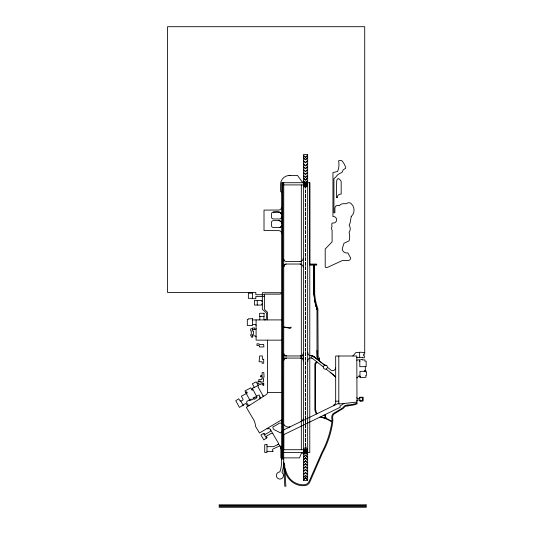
<?xml version="1.0" encoding="UTF-8"?>
<svg xmlns="http://www.w3.org/2000/svg" width="534" height="534" viewBox="0 0 534 534"><rect width="100%" height="100%" fill="white"/><g stroke="black" fill="none" stroke-linecap="round" stroke-linejoin="round"><path stroke-width="0.8" d="M314.599 275.651L314.599 265.104L316.695 265.104L316.695 264.243L309.793 264.237L309.773 182.715L281.632 182.715L281.632 461.583A30.458 30.458 0 0 1 279.836 471.882L279.048 472.056A3.571 3.571 0 0 0 276.665 476.975A3.571 3.571 0 0 0 281.925 478.471A3.571 3.571 0 0 0 282.479 473.031L281.952 472.276A30.458 30.458 0 0 0 283.748 461.977M316.255 414.017L316.255 413.71A13.644 13.644 0 0 1 314.853 409.732L314.853 363.808A3.111 3.111 0 0 1 316.809 361.865M319.632 360.984L319.399 358.334A1.929 1.929 0 0 0 318.13 356.879L317.85 308.699A53.04 53.04 0 0 1 314.686 293.526L314.599 265.104M312.363 358.367L323.177 366.811L323.938 368.881L326.134 369.268L327.562 367.552L326.795 365.463L324.592 365.089L319.626 361.251L319.399 358.334M259.724 398.878L260.058 398.457A1.315 1.315 0 0 0 260.185 398.124L259.13 394.873L256.534 396.241M319.632 361.004L312.57 355.998A3.878 3.878 0 0 0 312.07 355.851L309.753 355.571A2.964 2.964 0 0 1 307.771 352.193L307.657 352.193M318.591 360.23L318.478 359.155M283.714 463.292L284.782 486.227L285.87 486.227L284.595 463.892A0.941 0.941 0 0 0 283.714 463.292L283.748 182.715M260.238 397.863L260.245 397.503M267.561 319.913L267.441 312.183L264.564 309.5L264.564 294.147L280.183 294.147L281.632 293.012M323.17 366.791L324.592 365.089L313.818 356.692L311.963 355.838L312.924 356.158M352.834 355.998L355.911 352.52L359.642 352.52M259.103 319.913L259.851 319.212L259.851 316.442M301.336 421.246L300.889 421.573L301.39 421.213A8.738 8.738 0 0 0 303.432 418.916M258.276 385.308L254.344 387.484L252.395 383.786L256.08 381.85L258.276 385.308L258.122 387.083L263.182 396.054M240.881 401.248L240.474 400.607L240.053 400.88L238.731 398.798L235.741 400.7L239.459 407.409L242.596 405.419L242.87 405.853L243.377 405.533L240.881 401.248L242.83 400.053A0.868 0.868 0 0 0 242.83 398.951L241.368 396.181L246.354 393.558M243.05 405.026L245.079 403.784A0.901 0.901 0 0 1 246.348 404.044L247.082 405.199A1.595 1.595 0 0 1 247.309 406.754M254.257 387.324L252.368 388.325L257.048 397.209L256.734 397.376L256.233 396.428L255.579 396.775L256.36 398.264L254.411 399.292L253.81 398.144L254.932 397.556L254.731 397.183L252.989 398.104L253.483 399.038L251.581 400.039L251.073 399.078L249.959 399.666L250.152 400.774L245.82 392.543L246.621 393.304L247.342 392.924L246.715 391.736L245.653 392.296L244.939 390.941L250.78 387.864L252.041 390.267L252.675 389.933L252.041 388.732L252.462 388.512M249.652 399.826L247.763 400.82A2.523 2.523 0 0 0 246.481 402.489L247.843 404.639A1.662 1.662 0 0 0 249.778 405.186M288.353 427.661L288.894 427.4M283.748 429.897L338.89 403.123L338.89 404.004L356.792 402.102M333.837 405.58L333.61 405.106A3.304 3.304 0 0 0 335.666 401.167L335.666 355.998L356.792 355.998L357.006 403.918L353.641 404.979L344.877 406.381L343.789 407.996L333.69 414.277A4.946 4.946 0 0 0 332.682 418.082A14.431 14.431 0 0 1 332.682 422.361C331.167 432.894 327.769 443.173 322.69 452.518L309.907 481.828A6.014 6.014 0 0 1 304.247 485.64C295.255 486.414 286.965 479.519 284.996 470.888M301.336 355.731L300.622 355.958M317.643 362.513L317.41 362.559A2.737 2.737 0 0 0 315.574 363.981L315.601 409.665L316.015 411.42A6.635 6.635 0 0 0 316.922 413.349L317.37 413.576M347.24 405.693L347.888 405.653M303.432 182.007L302.251 182.007L297.538 175.446L289.154 175.419A9.118 9.118 0 0 0 280.504 184.524L280.504 191.045L281.632 192.554M307.571 183.242L307.11 183.242L307.11 186.066L307.571 186.066M283.748 184.911L303.432 184.911M305.775 187.167L305.775 187.915M305.114 187.321L305.375 188.035L305.054 187.608M281.632 207.319L281.531 207.319A2.75 2.75 0 0 1 278.902 210.016L264.01 210.102L264.01 230.554L278.902 230.641A2.71 2.71 0 0 1 281.545 233.331L281.632 233.331M281.638 216.851A2.403 2.403 0 0 1 279.556 218.967L273.328 218.967A2.163 2.163 0 0 1 271.419 217.238L271.419 213.733A2.129 2.129 0 0 1 273.254 212.105C275.671 212.165 281.158 210.83 281.632 214.721A2.85 2.85 0 0 0 279.175 212.125M278.815 220.635A2.824 2.824 0 0 1 281.632 223.259A2.85 2.85 0 0 0 278.815 220.635L273.248 220.635A2.129 2.129 0 0 0 271.412 222.271L271.412 225.775A2.163 2.163 0 0 0 273.328 227.497L279.549 227.497A2.403 2.403 0 0 0 281.632 225.388A2.496 2.496 0 0 1 279.549 227.497M303.432 258.196L303.319 258.196A3.791 3.791 0 0 1 301.65 260.999L301.289 261.213A3.791 3.791 0 0 1 300.095 261.6L286.164 261.62A2.71 2.71 0 0 1 283.888 259.264L283.748 259.264M316.695 264.243L309.773 264.237L309.793 265.104L313.745 265.104L313.765 291.671M283.748 266.693L283.861 266.693A2.657 2.657 0 0 1 286.197 264.03L300.095 264.03A4.138 4.138 0 0 1 301.336 264.437M303.432 267.554L303.319 267.554A3.731 3.731 0 0 0 301.69 264.644L301.323 264.423A3.731 3.731 0 0 0 300.095 264.03M281.632 292.719L262.354 292.719L262.354 309.333L266.393 312.891L266.393 318.244A1.715 1.715 0 0 1 265.058 319.913M252.448 293.179L248.363 293.179L248.363 298.312L252.448 298.312M264.564 294.728L255.839 294.728L255.839 292.472L167.542 292.472L167.542 26.7L364.715 26.7L364.715 354.155L363.541 354.155L363.541 355.671L364.335 355.671L364.335 357.787L362.586 357.787L362.586 357.333L360.056 357.333L359.642 357.76L359.642 352.193L364.715 352.52M264.564 296.423L255.839 296.423L255.839 298.686L252.448 298.686L252.448 292.472M262.354 301.59L261.78 301.59L261.78 300.422L254.471 300.422L254.471 305.061L261.78 305.061L261.78 303.846L262.354 303.846M252.582 319.913L281.632 319.913M252.582 324.418L255.065 324.418A1.789 1.789 0 0 1 256.1 325.426M252.582 328.283L250.673 329.011L250.7 330.846L251.28 330.846L251.28 334.785L250.673 334.785L250.673 335.739L251.28 335.739L251.28 337.061L252.422 337.388L252.582 334.418L253.583 334.418L253.583 331.04L252.582 331.04L252.582 327.983L254.658 327.983L254.658 329.618L252.582 329.618M252.582 335.839L254.952 335.839A1.602 1.602 0 0 1 256.1 336.921M281.632 340.151L256.1 340.151L256.1 319.913M283.748 353.568L283.808 353.568A2.804 2.804 0 0 0 286.564 355.871L286.564 355.958M283.748 355.958L303.432 355.958M356.792 357.5L359.642 357.5M283.748 358.08L303.432 358.08M356.792 360.136L359.449 359.756L359.449 361.571L359.903 361.571M283.748 360.537L283.808 360.537A2.79 2.79 0 0 1 286.584 358.174L286.584 358.08M303.432 360.897L303.339 360.897A2.763 2.763 0 0 0 301.657 358.414L301.336 358.301A2.677 2.677 0 0 0 300.635 358.194L300.635 358.08M307.657 361.491L307.771 361.491A3.024 3.024 0 0 1 309.76 358.12L311.636 357.967M335.666 368.039L335.579 368.039A2.99 2.99 0 0 1 330.105 369.368L327.476 367.325M364.755 370.916L366.05 370.916L365.036 371.791L366.457 371.791L366.457 375.415L365.73 375.415L366.037 377.238L360.617 377.732L360.617 376.323L359.742 377.324L359.742 376.069M261.446 375.756L260.779 375.689L260.746 376.857L261.446 376.857L261.386 375.262L262.114 375.262L262.114 372.592L263.809 372.592L264.09 377.097L262.121 377.378L262.121 375.976L261.446 375.976M330.186 372.251L335.666 377.231M356.792 377.778L357.42 377.778L358.541 376.069L359.969 376.069L359.969 371.337L364.755 371.337L364.755 370.416L365.296 370.416L365.296 366.624M281.632 421.046L281.525 419.898L259.491 433.001L255.372 426.079L255.372 424.383L254.297 420.879L246.341 407.369L266.373 394.559A2.356 2.356 0 0 0 267.441 392.577L281.632 392.577M335.666 401.167L338.803 401.167L338.89 404.004M281.632 431.973L281.545 431.973A1.962 1.962 0 0 1 280.917 432.633L280.584 432.94L273.715 429.409L272.954 427.941A1.148 1.148 0 0 1 274.222 426.326L278.114 424.009A2.817 2.817 0 0 1 281.632 423.382M267.06 446.658L273.615 446.658L278.668 444.195L281.632 447.779M266.973 451.37L273.188 451.37A1.649 1.649 0 0 1 272.987 448.987L279.709 445.903A4.012 4.012 0 0 1 280.844 448.894L280.937 446.858M307.604 449.127L307.15 449.134L307.15 451.958L307.604 451.951M303.432 449.708L283.748 449.708L283.808 434.629L340.372 407.195L339.884 406.194L344.009 403.457M283.748 452.518L309.773 452.518L309.773 182.715M303.432 453.246L301.41 453.246L299.541 457.878L281.632 457.878M283.748 459.02L281.632 459.02L280.844 457.611L280.844 448.894M273.254 212.105C275.698 212.185 281.151 210.823 281.632 214.721M289.154 175.419L290.409 175.446M311.743 355.798L311.155 355.744L312.57 355.998M300.635 358.194L301.33 358.301M263.582 396.201L263.582 396.201A1.682 1.682 0 0 1 262.821 395.807M283.748 327.235L290.002 328.183A0.921 0.921 0 0 0 291.037 327.035L290.002 327.956L283.748 326.942M319.933 417.107L321.561 417.434A31.206 31.206 0 0 1 327.789 419.664L328.637 420.084A31.206 31.206 0 0 1 331.888 422.034L331.447 424.69A94.805 94.805 0 0 1 321.835 452.518L309.146 481.421A5.734 5.734 0 0 1 304.24 484.779A17.662 17.662 0 0 1 286.504 472.677L284.836 468.158M311.155 357.867L311.435 357.913A2.276 2.276 0 0 1 312.617 358.608M324.599 365.082L326.795 365.463M323.517 415.372A1.462 1.462 0 0 1 324.679 415.592A18.797 18.797 0 0 1 325.486 418.162L321.929 417.107A1.055 1.055 0 0 1 321.301 416.447M322.75 417.268L325.486 418.162M314.272 357.046L312.811 356.098L313.925 356.779M326.214 369.168L332.135 373.773A11.601 11.601 0 0 1 335.092 376.557L335.559 377.231M264.704 319.913L263.909 319.212L263.909 316.442M316.362 307.257L316.989 309.246L317.002 356.879A3.331 3.331 0 0 0 317.196 357.299L318.524 359.329M317.276 357.433L317.65 357.92M266.373 438.027L263.896 434.029L264.624 433.568L265.184 434.462L269.957 431.626A1.368 1.368 0 0 0 270.631 429.917M267.133 428.455L267.427 428.962L268.382 428.395L268.675 428.889L269.169 428.595L270.191 429.182L278.655 443.58A1.455 1.455 0 0 1 277.6 444.602L277.633 444.675M263.95 433.995L263.416 433.488L260.926 434.97L263.876 439.929L267.1 437.6L266.312 436.278L270.344 433.882A2.443 2.443 0 0 1 272.801 433.568M317.002 350.518L317.363 357.56A3.331 3.331 0 0 0 318.104 358.334L318.571 360.41M317.002 356.879L317.196 357.299M260.045 396.822L260.205 397.243M316.989 309.246L316.742 308.498A62.311 62.311 0 0 1 314.606 300.055L313.818 293.106L314.606 300.055A54.535 54.535 0 0 0 315.274 303.219L316.215 306.75M315.928 305.748L316.989 309.426L316.936 309.093M325.113 415.245L325.286 416.053A5.42 5.42 0 0 0 327.509 419.063L331.928 421.293A12.155 12.155 0 0 0 331.928 419.15L331.781 417.635A5.06 5.06 0 0 1 333.289 413.516L341.62 408.583A6.461 6.461 0 0 0 344.163 406.12A8.878 8.878 0 0 1 348.849 404.872A30.118 30.118 0 0 0 356.792 403.23M325.133 414.584A2.296 2.296 0 0 0 325.113 415.238L325.193 415.679M313.825 293.286L313.919 294.721M313.845 293.647L313.778 292.211M318.584 359.682L318.598 359.863M313.765 291.631L313.805 292.926L313.752 291.137M313.765 291.851L313.745 265.104M313.745 290.416L313.752 290.776M359.809 361.571L359.809 366.698L366.157 366.624L366.157 361.204L364.929 361.204L364.929 359.896L362.226 359.896L362.226 359.462L360.183 359.896L359.729 360.263L359.729 361.571M338.803 355.998L338.803 401.167M307.384 183.242L307.384 186.066M307.424 449.127L307.424 451.951M307.297 183.242L307.297 186.066M307.337 449.134L307.337 451.958M301.336 184.911L301.336 449.708M282.76 182.715L282.76 457.878M282.646 182.715L282.646 457.878M267.441 340.151L267.441 392.577M257.261 300.422L257.261 305.061M256.1 328.63A1.502 1.502 0 0 1 254.658 329.618M356.792 400.921A1.675 1.675 0 0 1 358.034 399.933C361.198 399.545 357.967 402.543 363.027 400.921L363.027 397.249L359.609 397.249A1.001 1.001 0 0 1 358.921 398.498L357.907 398.498A1.602 1.602 0 0 1 356.792 397.596M283.861 266.693A2.65 2.65 0 0 1 286.197 264.03M303.339 353.021A2.797 2.797 0 0 1 300.622 355.844M289.902 426.913A5.56 5.56 0 0 1 283.748 424.31M301.336 261.186A4.279 4.279 0 0 1 300.095 261.6M311.429 355.757A4.572 4.572 0 0 1 314.079 356.912M351.245 216.484L349.997 223.332L349.096 225.128A6.281 6.281 0 0 1 349.096 232.39A15.826 15.826 0 0 1 349.096 240.801L343.956 243.304L342.207 248.944A4.459 4.459 0 0 0 347.828 252.856L350.751 258.196A2.977 2.977 0 0 1 347.828 260.592L342.207 260.592L328.136 267.113A3.211 3.211 0 0 1 325.213 267.113L325.213 248.998L332.095 241.862L332.095 230.034A2.55 2.55 0 0 1 332.095 226.636A5.494 5.494 0 0 1 332.095 223.038L332.949 223.038A3.271 3.271 0 0 0 336.64 219.794A3.271 3.271 0 0 0 332.949 216.55L332.949 172.562L337.595 171.474A18.463 18.463 0 0 0 338.589 160.761A6.568 6.568 0 0 1 341.927 160.761A17.448 17.448 0 0 1 345.798 168.123L343.135 169.925L341.927 172.562A10.84 10.84 0 0 0 335.692 177.201L333.917 178.516L333.917 212.779L334.898 212.779L334.898 208.4A2.917 2.917 0 0 1 339.364 205.764A4.799 4.799 0 0 1 343.576 203.708L346.586 203.708A3.164 3.164 0 0 1 351.245 203.708A8.651 8.651 0 0 1 351.245 216.484M307.517 155.374L305.515 157.316L303.579 155.574L305.515 157.523L307.517 155.374M307.517 157.71L305.515 159.659L303.579 157.917L305.515 159.86L307.517 157.71M307.517 160.681L305.515 162.623L303.579 160.881L305.515 162.823L307.517 160.681M307.517 163.778L305.515 165.72L303.579 163.978L305.515 165.92L307.517 163.778M307.517 166.641L305.515 168.584L303.579 166.848L305.515 168.791L307.517 166.641M307.517 169.572L305.515 171.514L303.579 169.772L305.515 171.714L307.517 169.572M307.517 172.409L305.515 174.351L303.579 172.609L305.515 174.551L307.517 172.409M307.517 175.406L305.515 177.348L303.579 175.606L305.515 177.548L307.517 175.406M307.517 178.002L305.515 179.945L303.579 178.202L305.515 180.145L307.517 178.002M307.524 180.579L305.515 182.521L303.586 180.779L305.515 182.728L307.524 180.579M305.535 452.498L303.526 454.648L305.535 452.705L307.471 454.648L305.535 452.498M305.541 455.075L303.532 457.224L305.541 455.282L307.471 457.224L305.541 455.075M305.541 457.671L303.532 459.821L305.541 457.878L307.471 459.821L305.541 457.671M305.541 460.675L303.532 462.818L305.541 460.875L307.471 462.818L305.541 460.675M305.541 463.512L303.532 465.655L305.541 463.712L307.471 465.655L305.541 463.512M305.541 466.436L303.532 468.585L305.541 466.636L307.471 468.578L305.541 466.436M305.541 469.299L303.532 471.449L305.541 469.506L307.471 471.449L305.541 469.299M305.541 472.403L303.532 474.546L305.541 472.603L307.471 474.546L305.541 472.403M305.541 475.367L303.532 477.509L305.541 475.567L307.471 477.509L305.541 475.367M305.541 477.703L303.532 479.852L305.541 477.91L307.471 479.852L305.541 477.703M259.444 346.272L259.671 347.02L263.916 346.886L263.636 344.437L258.983 344.437L258.983 343.816L256.961 343.816L256.961 345.525L259.264 345.525L259.444 346.272M305.381 447.358L305.154 447.993L305.154 447.112L305.381 447.358M305.969 447.025L305.722 447.993L305.969 447.025M261.099 375.896L260.759 376.497L261.106 376.69L261.446 376.49L261.099 375.896M263.709 359.289L262.354 359.295L262.354 355.964L259.671 355.964L259.09 361.738L262.114 361.738L262.114 363.22L263.709 363.22L263.709 359.289M307.657 154.606L303.432 154.606L303.432 480.62L307.657 480.62L307.657 154.606M303.746 183.242L303.566 186.066L303.746 183.242M304.1 183.242L303.919 186.066L304.1 183.242M304.453 183.242L304.273 186.066L304.453 183.242M304.814 183.242L304.627 186.066L304.814 183.242M305.168 183.242L304.981 186.066L305.168 183.242M305.515 183.242L305.335 186.066L305.515 183.242M305.869 183.242L305.682 186.066L305.869 183.242M306.222 183.242L306.035 186.066L306.222 183.242M306.583 183.242L306.403 186.066L306.583 183.242M306.943 183.242L306.756 186.066L306.943 183.242M305.622 190.044L305.528 192.861L305.622 190.044M305.615 194.57L305.521 197.386L305.615 194.57M337.141 197.68L336.694 197.68A105.131 105.131 0 0 1 336.694 182.268A3.818 3.818 0 0 1 338.129 178.516A5.507 5.507 0 0 1 341.173 181.46L341.173 194.129A3.591 3.591 0 0 0 337.141 197.68M305.622 199.089L305.528 201.905L305.622 199.089M305.615 203.601L305.521 206.418L305.615 203.601M305.622 208.12L305.528 210.937L305.622 208.12M305.615 212.652L305.528 215.469L305.615 212.652M305.622 217.171L305.528 219.988L305.622 217.171M305.615 221.683L305.528 224.507L305.615 221.683M305.622 226.202L305.528 229.026L305.622 226.202M305.622 230.715L305.528 233.532L305.622 230.715M305.622 235.234L305.528 238.051L305.622 235.234M305.622 239.746L305.528 242.563L305.622 239.746M305.622 244.265L305.528 247.082L305.622 244.265M305.622 248.797L305.528 251.614L305.622 248.797M305.622 253.316L305.535 256.133L305.622 253.316M305.622 257.829L305.528 260.652L305.622 257.829M305.622 262.348L305.535 265.171L305.622 262.348M305.622 266.873L305.528 269.697L305.622 266.873M305.622 271.392L305.528 274.216L305.622 271.392M305.622 275.904L305.528 278.728L305.622 275.904M305.622 280.423L305.528 283.247L305.622 280.423M305.622 284.956L305.528 287.779L305.622 284.956M305.622 289.475L305.535 292.298L305.622 289.475M305.622 293.994L305.528 296.811L305.622 293.994M305.622 298.513L305.535 301.33L305.622 298.513M305.622 303.038L305.535 305.862L305.622 303.038M305.628 307.557L305.535 310.381L305.628 307.557M305.622 312.07L305.535 314.893L305.622 312.07M264.083 313.284L259.651 313.284L259.651 316.442L264.083 316.442L264.083 313.284M305.628 316.589L305.535 319.412L305.628 316.589M252.582 318.771L248.357 318.771L248.357 319.425L247.322 319.425L247.322 325.48L252.529 325.48L252.582 318.771M305.628 321.121L305.535 323.944L305.628 321.121M305.628 325.64L305.535 328.463L305.628 325.64M305.628 330.159L305.535 332.976L305.628 330.159M305.628 334.678L305.535 337.495L305.628 334.678M305.622 339.203L305.535 342.02L305.622 339.203M305.628 343.716L305.535 346.539L305.628 343.716M305.622 348.235L305.535 351.052L305.622 348.235M305.628 352.754L305.535 355.571L305.628 352.754M305.628 357.286L305.535 360.103L305.628 357.286M305.628 361.805L305.535 364.622L305.628 361.805M305.628 366.317L305.535 369.134L305.628 366.317M305.628 370.836L305.535 373.653L305.628 370.836M305.628 375.349L305.535 378.165L305.628 375.349M263.442 378.82L261.386 378.82L261.386 379.601L258.79 379.601L258.79 381.169L260.378 381.169L260.378 381.683L257.902 381.683L257.902 383.325L258.977 383.325L258.977 384.4L261.033 384.4L261.033 381.997L263.442 381.997L263.442 378.82M305.628 379.868L305.541 382.684L305.628 379.868M263.749 383.606L262.094 383.606L262.094 384.22L262.935 384.22L262.935 385.461L263.749 385.461L263.749 383.606M305.628 384.38L305.535 387.203L305.628 384.38M305.628 388.899L305.541 391.722L305.628 388.899M305.628 393.431L305.541 396.255L305.628 393.431M362.74 397.389L359.869 397.389L359.869 400.647L362.74 400.647L362.74 397.389M305.635 397.95L305.541 400.774L305.635 397.95M305.628 402.462L305.541 405.286L305.628 402.462M305.635 406.981L305.541 409.805L305.635 406.981M305.628 411.507L305.535 414.331L305.628 411.507M305.628 416.026L305.541 418.85L305.628 416.026M305.628 420.545L305.535 423.362L305.628 420.545M305.628 425.064L305.541 427.881L305.628 425.064M305.628 429.596L305.541 432.413L305.628 429.596M305.635 434.115L305.541 436.932L305.635 434.115M305.628 438.628L305.541 441.444L305.628 438.628M305.635 443.147L305.541 445.963L305.635 443.147M267 444.655L264.704 444.655L264.704 452.452L266.973 452.452L267 444.655M303.786 449.134L303.606 451.958L303.786 449.134M304.14 449.134L303.959 451.958L304.14 449.134M304.493 449.134L304.313 451.958L304.493 449.134M304.854 449.134L304.667 451.958L304.854 449.134M305.208 449.134L305.021 451.958L305.208 449.134M305.555 449.134L305.368 451.958L305.555 449.134M305.902 449.134L305.722 451.958L305.902 449.134M306.262 449.134L306.075 451.958L306.262 449.134M306.623 449.134L306.443 451.958L306.623 449.134M306.977 449.134L306.796 451.958L306.977 449.134M366.17 504.817L219.067 504.817L219.067 505.538L366.17 505.538L366.17 504.817M366.197 506.579L219.087 506.579L219.087 507.3L366.197 507.3L366.197 506.579"/></g></svg>
